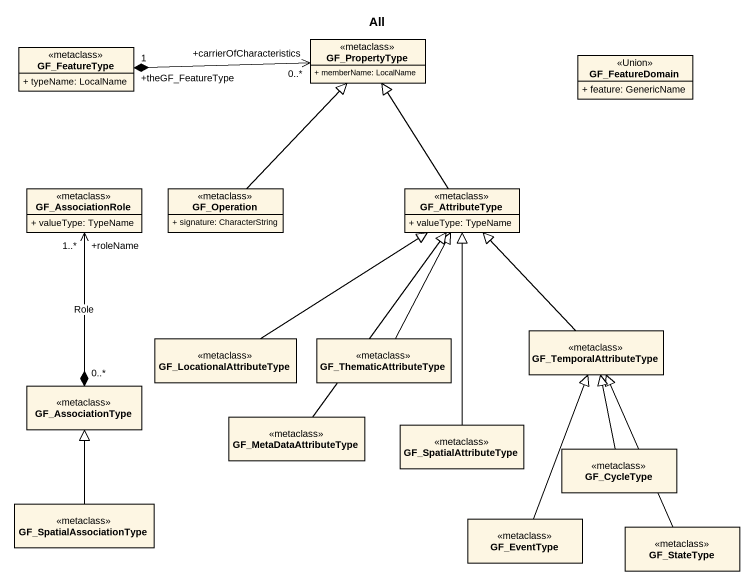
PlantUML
@startuml
title All
hide circle
hide empty members
skinparam classAttributeIconSize 0
class GF_FeatureType <<metaclass>> {
  + typeName: LocalName
}
class GF_PropertyType <<metaclass>> {
  + memberName: LocalName
}
class GF_FeatureDomain <<Union>> {
  + feature: GenericName
}
class GF_AssociationRole <<metaclass>> {
  + valueType: TypeName
}
class GF_Operation <<metaclass>> {
  + signature: CharacterString
}
class GF_AttributeType <<metaclass>> {
  + valueType: TypeName
}
class GF_LocationalAttributeType <<metaclass>>
class GF_ThematicAttributeType <<metaclass>>
class GF_TemporalAttributeType <<metaclass>>
class GF_AssociationType <<metaclass>>
class GF_MetaDataAttributeType <<metaclass>>
class GF_SpatialAttributeType <<metaclass>>
class GF_CycleType <<metaclass>>
class GF_SpatialAssociationType <<metaclass>>
class GF_EventType <<metaclass>>
class GF_StateType <<metaclass>>
GF_PropertyType "+carrierOfCharacteristics\n0..*" <-left-* "+theGF_FeatureType\n1" GF_FeatureType
GF_AssociationRole "+roleName\n1..*" <--* "0..*" GF_AssociationType : Role
GF_Operation -up-|> GF_PropertyType
GF_AttributeType -up-|> GF_PropertyType
GF_LocationalAttributeType -up-|> GF_AttributeType
GF_ThematicAttributeType -up-|> GF_AttributeType
GF_TemporalAttributeType -up-|> GF_AttributeType
GF_MetaDataAttributeType -up-|> GF_AttributeType
GF_SpatialAttributeType -up-|> GF_AttributeType
GF_CycleType -up-|> GF_TemporalAttributeType
GF_SpatialAssociationType -up-|> GF_AssociationType
GF_EventType -up-|> GF_TemporalAttributeType
GF_StateType -up-|> GF_TemporalAttributeType
@enduml
